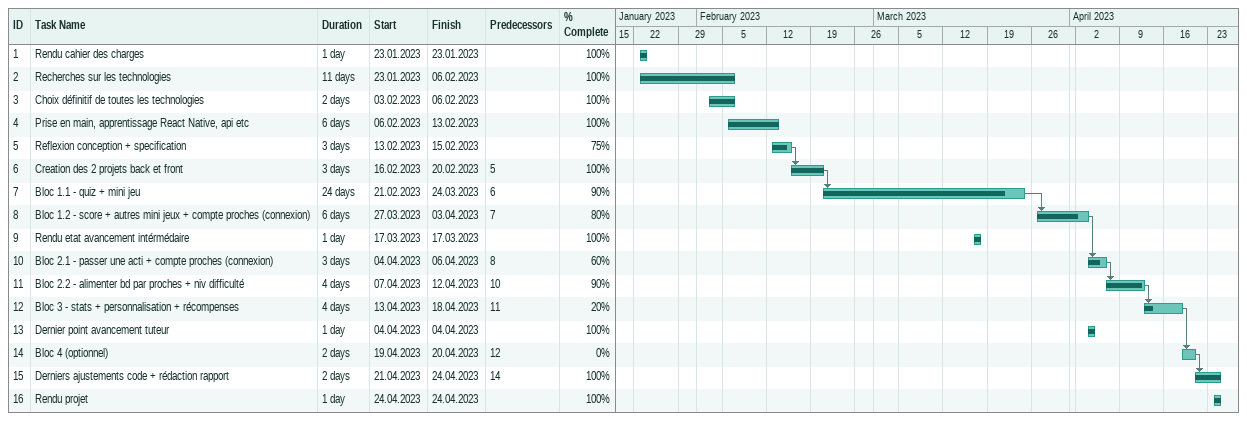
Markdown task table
| ID | Task | Duration | Start | Finish | Predecessors | % complete |
|---|---|---|---|---|---|---|
| 1 | Rendu cahier des charges | 1d | 2023-01-23 | 2023-01-23 |  | 100 |
| 2 | Recherches sur les technologies | 11d | 2023-01-23 | 2023-02-06 |  | 100 |
| 3 | Choix définitif de toutes les technologies | 2d | 2023-02-03 | 2023-02-06 |  | 100 |
| 4 | Prise en main, apprentissage React Native, api etc | 6d | 2023-02-06 | 2023-02-13 |  | 100 |
| 5 | Reflexion conception + specification | 3d | 2023-02-13 | 2023-02-15 |  | 75 |
| 6 | Creation des 2 projets back et front | 3d | 2023-02-16 | 2023-02-20 | 5 | 100 |
| 7 | Bloc 1.1 - quiz + mini jeu | 24d | 2023-02-21 | 2023-03-24 | 6 | 90 |
| 8 | Bloc 1.2 - score + autres mini jeux + compte proches (connexion) | 6d | 2023-03-27 | 2023-04-03 | 7 | 80 |
| 9 | Rendu etat avancement intérmédaire | 1d | 2023-03-17 | 2023-03-17 |  | 100 |
| 10 | Bloc 2.1 - passer une acti + compte proches (connexion) | 3d | 2023-04-04 | 2023-04-06 | 8 | 60 |
| 11 | Bloc 2.2 - alimenter bd par proches + niv difficulté | 4d | 2023-04-07 | 2023-04-12 | 10 | 90 |
| 12 | Bloc 3 - stats + personnalisation + récompenses | 4d | 2023-04-13 | 2023-04-18 | 11 | 20 |
| 13 | Dernier point avancement tuteur | 1d | 2023-04-04 | 2023-04-04 |  | 100 |
| 14 | Bloc 4 (optionnel) | 2d | 2023-04-19 | 2023-04-20 | 12 | 0 |
| 15 | Derniers ajustements code + rédaction rapport | 2d | 2023-04-21 | 2023-04-24 | 14 | 100 |
| 16 | Rendu projet | 1d | 2023-04-24 | 2023-04-24 |  | 100 |
